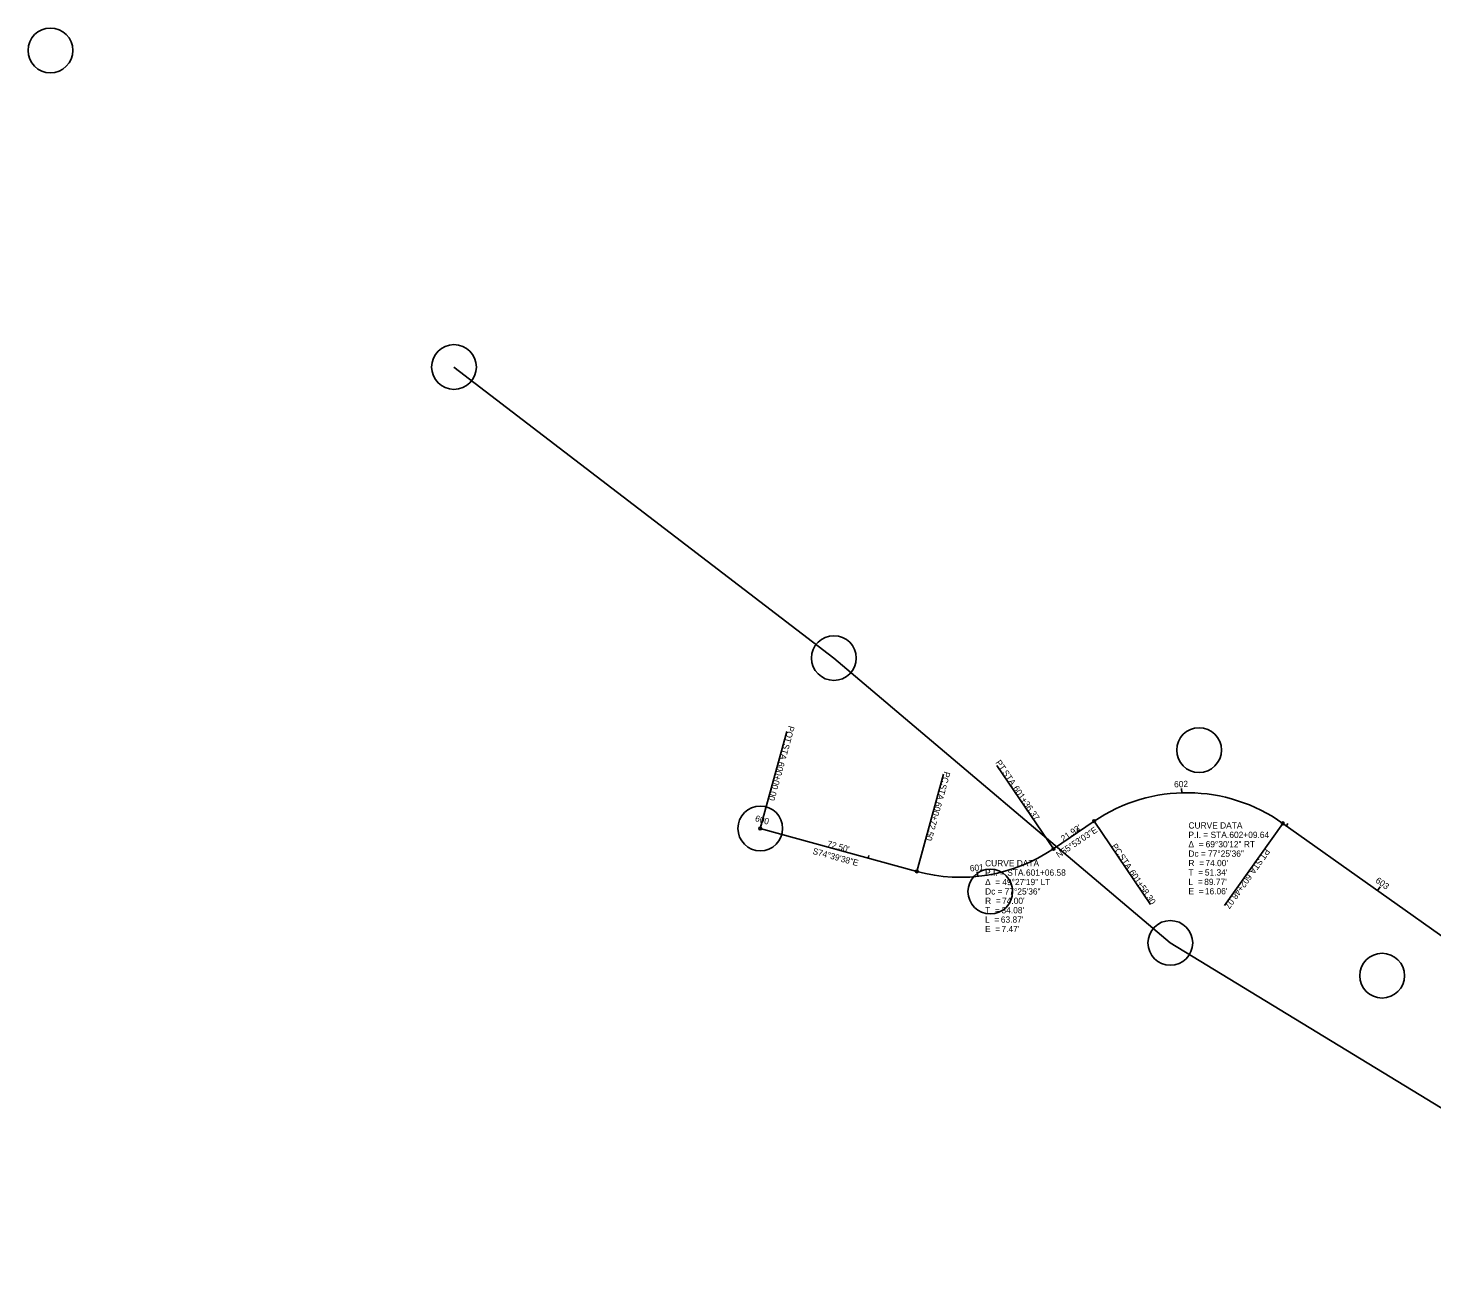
# Model space of a CAD drawing. Extents: x 1439073 to 1441426, y 421400 to 422599.
# Drawn here: x 1439073 to 1439701, y 422037 to 422599 of the extents above; entities that cross this region are included whole.
import ezdxf

# ---------------------------------------------------------------- set-up
doc = ezdxf.new("R2010")
doc.units = 0
for name, color, linetype in [('BD_X_Building', 7, 'Continuous'), ('DR_X_Cells', 7, 'Continuous'), ('DT_X_Contour_Text', 7, 'Continuous'), ('GE_P_Alignment', 7, 'Continuous'), ('LT_X_Poles', 7, 'Continuous'), ('PV_X_Field_Drive', 7, 'Continuous'), ('RD_X_Gate', 7, 'Continuous'), ('RD_X_GR_Rt', 7, 'Continuous'), ('RD_X_RR_2', 7, 'Continuous'), ('VG_X_Tree_Line_Rt', 7, 'Continuous')]:
    doc.layers.add(name, color=color, linetype=linetype)

msp = doc.modelspace()

# ---------------------------------------------------------------- linework, layer by layer
at = {"layer": 'DR_X_Cells'}
for centre in [(1439083.45, 422588.73), (1439263.77, 422447.27), (1439433.53, 422317.22), (1439583.86, 422189.93)]:
    msp.add_circle(centre, 10, dxfattribs=at)
at = {"layer": 'DT_X_Contour_Text'}
for p, q in [((1439400.64, 422241.08), (1439470.56, 422221.91)), ((1439531.64, 422232.01), (1439549.8, 422244.31)), ((1439634.15, 422243.37), (1439924.52, 422037.11))]:
    msp.add_line(p, q, dxfattribs=at)
for centre, start, end in [((1439591.3, 422183.04), 54.61252, 124.11593), ((1439490.13, 422293.27), 254.66059, 304.11593)]:
    msp.add_arc(centre, 74, start, end, dxfattribs=at)
at = {"layer": 'GE_P_Alignment'}
for p, q in [((1439400.64, 422241.08), (1439470.56, 422221.91)), ((1439531.64, 422232.01), (1439549.8, 422244.31)), ((1439634.15, 422243.37), (1439924.16, 422037.37))]:
    msp.add_line(p, q, dxfattribs=at)
for centre, start, end in [((1439591.3, 422183.04), 54.61252, 124.11593), ((1439490.13, 422293.27), 254.66059, 304.11593)]:
    msp.add_arc(centre, 74, start, end, dxfattribs=at)
at = {"layer": 'LT_X_Poles'}
for p, q in [((1439263.77, 422447.27), (1439433.53, 422317.22)), ((1439433.53, 422317.22), (1439583.86, 422189.93)), ((1439583.86, 422189.93), (1439780.2, 422070.24))]:
    msp.add_line(p, q, dxfattribs=at)
at = {"layer": 'PV_X_Field_Drive'}
for p, q in [((1439400.64, 422241.08), (1439412.55, 422284.48)), ((1439470.56, 422221.91), (1439482.46, 422265.3)), ((1439531.64, 422232.01), (1439506.4, 422269.26)), ((1439549.8, 422244.31), (1439575.03, 422207.05)), ((1439634.15, 422243.37), (1439608.09, 422206.68))]:
    msp.add_line(p, q, dxfattribs=at)
for centre in [(1439400.64, 422241.08), (1439549.8, 422244.31), (1439634.15, 422243.37), (1439531.64, 422232.01), (1439470.56, 422221.91)]:
    msp.add_circle(centre, 0.6, dxfattribs=at)
at = {"layer": 'RD_X_GR_Rt'}
for p, q in [((1439588.94, 422257), (1439588.87, 422259)), ((1439400.64, 422241.08), (1439401.17, 422243.01)), ((1439542.92, 422239.65), (1439542.25, 422240.64)), ((1439635.73, 422242.25), (1439636.42, 422243.23)), ((1439448.86, 422227.86), (1439449.18, 422229.02)), ((1439497.81, 422219.67), (1439497.6, 422221.66)), ((1439676.49, 422213.3), (1439677.65, 422214.93))]:
    msp.add_line(p, q, dxfattribs=at)
at = {"layer": 'VG_X_Tree_Line_Rt'}
for centre in [(1439596.72, 422276.09), (1439400.64, 422241.08), (1439503.42, 422212.89), (1439678.52, 422175.3)]:
    msp.add_circle(centre, 10, dxfattribs=at)

# ---------------------------------------------------------------- texts
at = {"layer": 'BD_X_Building'}
for s, rotation, p in [('N55°53\'03"E', 34.11593, (1439534, 422227.81)), ('S74°39\'38"E', 344.66059, (1439423.78, 422229.76))]:
    msp.add_text(s, height=2.8, rotation=rotation, dxfattribs=at).set_placement(p)
at = {"layer": 'PV_X_Field_Drive'}
for s, rotation, p in [('POT', 254.66059, (1439413.33, 422287.17)), (' STA. ', 254.66059, (1439411.42, 422280.23)), ('600+00.00', 254.66059, (1439408.92, 422271.11)), ('PT', 304.11593, (1439505.61, 422270.51)), ('PC', 254.66059, (1439482.9, 422266.73)), (' STA. ', 304.11593, (1439508.08, 422266.85)), (' STA. ', 254.66059, (1439481.69, 422262.31)), ('601+36.37', 304.11593, (1439513.38, 422259.03)), ('600+72.50', 254.66059, (1439479.19, 422253.19)), ('PC', 304.11593, (1439557.41, 422233.14)), (' STA. ', 304.11593, (1439559.98, 422229.35)), (' STA. ', 234.61252, (1439623.8, 422228.72)), ('PT', 234.61252, (1439626.36, 422232.32)), ('601+58.30', 304.11593, (1439565.28, 422221.52)), ('602+48.07', 234.61252, (1439618.33, 422221.01))]:
    msp.add_text(s, height=2.8, rotation=rotation, dxfattribs=at).set_placement(p)
at = {"layer": 'RD_X_Gate'}
for s, p in [('CURVE DATA', (1439591.97, 422241.04)), ('P.I. = STA. ', (1439591.97, 422236.84)), ('602+09.64', (1439610.24, 422236.84)), ('Δ  = ', (1439591.97, 422232.64)), ('69°30\'12" RT', (1439599.65, 422232.64)), ('CURVE DATA', (1439501.1, 422224.16)), ('Dc = ', (1439591.97, 422228.44)), ('R  = ', (1439591.97, 422224.24)), ("74.00'", (1439599.56, 422224.24)), ('77°25\'36"', (1439600.71, 422228.44)), ('P.I. = STA. ', (1439501.1, 422219.96)), ('601+06.58', (1439519.37, 422219.96)), ('T  = ', (1439591.97, 422220.04)), ("51.34'", (1439599.31, 422220.04)), ('Δ  = ', (1439501.1, 422215.76)), ('Dc = ', (1439501.1, 422211.56)), ('49°27\'19" LT', (1439508.78, 422215.76)), ('77°25\'36"', (1439509.84, 422211.56)), ('L  = ', (1439591.97, 422215.84)), ('E  = ', (1439591.97, 422211.64)), ("89.77'", (1439599.01, 422215.84)), ("16.06'", (1439599.31, 422211.64)), ('R  = ', (1439501.1, 422207.36)), ("74.00'", (1439508.68, 422207.36)), ('T  = ', (1439501.1, 422203.16)), ('L  = ', (1439501.1, 422198.96)), ("63.87'", (1439508.14, 422198.96)), ("34.08'", (1439508.44, 422203.16)), ('E  = ', (1439501.1, 422194.76)), ("7.47'", (1439508.44, 422194.76))]:
    msp.add_text(s, height=2.8, dxfattribs=at).set_placement(p)
at = {"layer": 'RD_X_GR_Rt'}
for s, rotation, p in [('602', 1.8297, (1439585.58, 422259.4)), ('600', 344.66059, (1439398.08, 422244.38)), ('601', 5.95505, (1439494.42, 422221.83)), ('603', 324.61252, (1439675.27, 422217.23))]:
    msp.add_text(s, height=2.8, rotation=rotation, dxfattribs=at).set_placement(p)
at = {"layer": 'RD_X_RR_2'}
for s, rotation, p in [("21.93'", 34.11593, (1439536.09, 422235.07)), ("72.50'", 344.66059, (1439430.25, 422233.01))]:
    msp.add_text(s, height=2.8, rotation=rotation, dxfattribs=at).set_placement(p)

doc.saveas('drawing.dxf')
